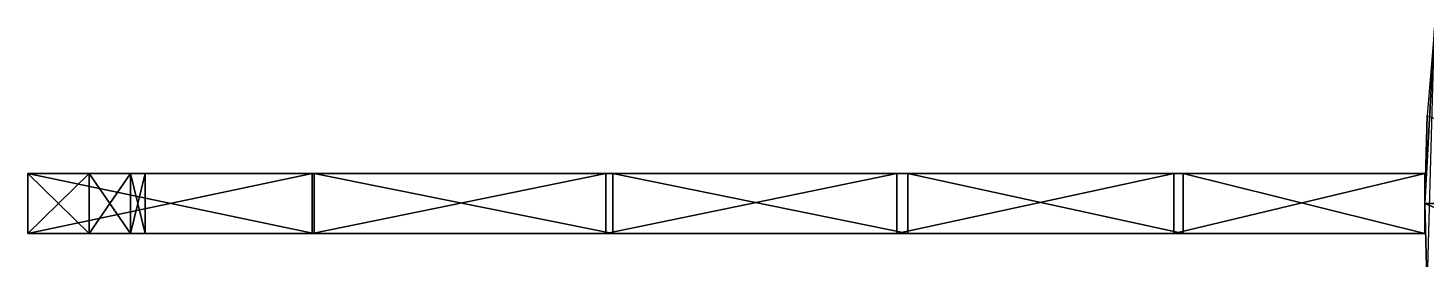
# Model space of a CAD drawing. Header units: millimetres. Extents: x -82 to 82, y -69 to 69.
# Drawn here: x -81.73 to -35.38, y -1.85 to 5.83 of the extents above; entities that cross this region are included whole.
import ezdxf

# ---------------------------------------------------------------- set-up
doc = ezdxf.new("R2010")
doc.units = ezdxf.units.MM
doc.header["$LTSCALE"] = 127.314815
for name, color, linetype in [('2', 7, 'CONTINUOUS'), ('69', 7, 'CONTINUOUS'), ('7', 7, 'CONTINUOUS'), ('70', 7, 'CONTINUOUS'), ('71', 7, 'CONTINUOUS'), ('72', 7, 'CONTINUOUS'), ('73', 7, 'CONTINUOUS'), ('74', 7, 'CONTINUOUS'), ('75', 7, 'CONTINUOUS'), ('76', 7, 'CONTINUOUS')]:
    doc.layers.add(name, color=color, linetype=linetype)

msp = doc.modelspace()

# ---------------------------------------------------------------- linework, layer by layer
at = {"layer": '2', "color": 3, "linetype": 'Continuous'}
for points in [[(-35.422, 0), (-35.341, 2.917), (-28.477, 0.001, -14.544), (-35.422, 0)], [(-28.38, -2.935, -14.544), (-35.422, 0), (-28.477, 0.001, -14.544), (-28.38, -2.935, -14.544)], [(-35.341, -2.917), (-35.422, 0), (-28.38, -2.935, -14.544), (-35.341, -2.917)]]:
    msp.add_3dface(points, dxfattribs=at)
at = {"layer": '69', "color": 3, "linetype": 'Continuous'}
for points in [[(-79.695, -1, 38.016), (-81.725, -1, 36.783), (-79.695, -1, 35.549), (-79.695, -1, 38.016)], [(-81.725, -1, 47.783), (-79.695, -1, 46.549), (-72.24, -1, 50.673), (-81.725, -1, 47.783)], [(-81.725, -1, 14.783), (-72.308, -1, 12.249), (-79.695, -1, 16.016), (-81.725, -1, 14.783)], [(-81.725, -1, 25.783), (-79.695, -1, 24.549), (-79.695, -1, 27.016), (-81.725, -1, 25.783)], [(-78.324, -1, 39.957), (-79.695, -1, 38.016), (-78.324, -1, 33.609), (-78.324, -1, 39.957)], [(-78.324, -1, 33.609), (-79.695, -1, 38.016), (-79.695, -1, 35.549), (-78.324, -1, 33.609)], [(-79.695, -1, 46.549), (-78.324, -1, 44.609), (-72.24, -1, 50.673), (-79.695, -1, 46.549)], [(-79.695, -1, 16.016), (-72.308, -1, 12.249), (-78.324, -1, 17.957), (-79.695, -1, 16.016)], [(-79.695, -1, 24.549), (-78.324, -1, 22.609), (-79.695, -1, 27.016), (-79.695, -1, 24.549)], [(-79.695, -1, 27.016), (-78.324, -1, 22.609), (-78.324, -1, 28.957), (-79.695, -1, 27.016)], [(-77.841, -1, 42.283), (-78.324, -1, 39.957), (-77.841, -1, 31.283), (-77.841, -1, 42.283)], [(-77.841, -1, 31.283), (-78.324, -1, 39.957), (-78.324, -1, 33.609), (-77.841, -1, 31.283)], [(-78.324, -1, 44.609), (-77.841, -1, 42.283), (-72.24, -1, 50.673), (-78.324, -1, 44.609)], [(-78.324, -1, 17.957), (-72.308, -1, 12.249), (-77.841, -1, 20.283), (-78.324, -1, 17.957)], [(-78.324, -1, 22.609), (-77.841, -1, 20.283), (-78.324, -1, 28.957), (-78.324, -1, 22.609)], [(-78.324, -1, 28.957), (-77.841, -1, 20.283), (-77.841, -1, 31.283), (-78.324, -1, 28.957)], [(-72.24, -1, 50.673), (-77.841, -1, 42.283), (-72.308, -1, 12.249), (-72.24, -1, 50.673)], [(-72.308, -1, 12.249), (-77.841, -1, 42.283), (-77.841, -1, 31.283), (-72.308, -1, 12.249)], [(-77.841, -1, 20.283), (-72.308, -1, 12.249), (-77.841, -1, 31.283), (-77.841, -1, 20.283)], [(-62.573, -1, 11.664), (-72.24, -1, 50.673), (-72.308, -1, 12.249), (-62.573, -1, 11.664)], [(-62.343, -1, 51.307), (-72.24, -1, 50.673), (-62.573, -1, 11.664), (-62.343, -1, 51.307)], [(-52.92, -1, 13.051), (-62.343, -1, 51.307), (-62.573, -1, 11.664), (-52.92, -1, 13.051)], [(-52.564, -1, 49.652), (-62.343, -1, 51.307), (-52.92, -1, 13.051), (-52.564, -1, 49.652)], [(-43.744, -1, 16.354), (-52.564, -1, 49.652), (-52.92, -1, 13.051), (-43.744, -1, 16.354)], [(-43.427, -1, 45.795), (-52.564, -1, 49.652), (-43.744, -1, 16.354), (-43.427, -1, 45.795)], [(-35.422, -1, 21.437), (-43.427, -1, 45.795), (-43.744, -1, 16.354), (-35.422, -1, 21.437)], [(-35.422, -1, 39.944), (-43.427, -1, 45.795), (-35.422, -1, 21.437), (-35.422, -1, 39.944)]]:
    msp.add_3dface(points, dxfattribs=at)
at = {"layer": '7', "color": 3, "linetype": 'Continuous'}
for points in [[(-35.341, 2.917), (-35.422, 0), (-35.1, 5.826, 60), (-35.341, 2.917)], [(-35.422, 0), (-35.341, -2.917), (-35.1, 5.826, 60), (-35.422, 0)]]:
    msp.add_3dface(points, dxfattribs=at)
at = {"layer": '70', "color": 3, "linetype": 'Continuous'}
for points in [[(-79.695, 1, 35.549), (-81.725, 1, 36.783), (-79.695, 1, 38.016), (-79.695, 1, 35.549)], [(-81.725, 1, 25.783), (-79.695, 1, 27.016), (-79.695, 1, 24.549), (-81.725, 1, 25.783)], [(-81.725, 1, 14.783), (-79.695, 1, 16.016), (-72.308, 1, 12.249), (-81.725, 1, 14.783)], [(-81.725, 1, 47.783), (-72.24, 1, 50.673), (-79.695, 1, 46.549), (-81.725, 1, 47.783)], [(-78.324, 1, 33.609), (-79.695, 1, 35.549), (-78.324, 1, 39.957), (-78.324, 1, 33.609)], [(-78.324, 1, 39.957), (-79.695, 1, 35.549), (-79.695, 1, 38.016), (-78.324, 1, 39.957)], [(-79.695, 1, 27.016), (-78.324, 1, 28.957), (-79.695, 1, 24.549), (-79.695, 1, 27.016)], [(-79.695, 1, 24.549), (-78.324, 1, 28.957), (-78.324, 1, 22.609), (-79.695, 1, 24.549)], [(-79.695, 1, 16.016), (-78.324, 1, 17.957), (-72.308, 1, 12.249), (-79.695, 1, 16.016)], [(-79.695, 1, 46.549), (-72.24, 1, 50.673), (-78.324, 1, 44.609), (-79.695, 1, 46.549)], [(-77.841, 1, 31.283), (-78.324, 1, 33.609), (-77.841, 1, 42.283), (-77.841, 1, 31.283)], [(-77.841, 1, 42.283), (-78.324, 1, 33.609), (-78.324, 1, 39.957), (-77.841, 1, 42.283)], [(-78.324, 1, 28.957), (-77.841, 1, 31.283), (-78.324, 1, 22.609), (-78.324, 1, 28.957)], [(-78.324, 1, 22.609), (-77.841, 1, 31.283), (-77.841, 1, 20.283), (-78.324, 1, 22.609)], [(-78.324, 1, 17.957), (-77.841, 1, 20.283), (-72.308, 1, 12.249), (-78.324, 1, 17.957)], [(-78.324, 1, 44.609), (-72.24, 1, 50.673), (-77.841, 1, 42.283), (-78.324, 1, 44.609)], [(-77.841, 1, 20.283), (-77.841, 1, 31.283), (-72.24, 1, 50.673), (-77.841, 1, 20.283)], [(-72.24, 1, 50.673), (-77.841, 1, 31.283), (-77.841, 1, 42.283), (-72.24, 1, 50.673)], [(-72.308, 1, 12.249), (-77.841, 1, 20.283), (-72.24, 1, 50.673), (-72.308, 1, 12.249)], [(-62.573, 1, 11.664), (-72.308, 1, 12.249), (-72.24, 1, 50.673), (-62.573, 1, 11.664)], [(-62.343, 1, 51.307), (-62.573, 1, 11.664), (-72.24, 1, 50.673), (-62.343, 1, 51.307)], [(-52.92, 1, 13.051), (-62.573, 1, 11.664), (-62.343, 1, 51.307), (-52.92, 1, 13.051)], [(-52.564, 1, 49.652), (-52.92, 1, 13.051), (-62.343, 1, 51.307), (-52.564, 1, 49.652)], [(-43.744, 1, 16.354), (-52.92, 1, 13.051), (-52.564, 1, 49.652), (-43.744, 1, 16.354)], [(-43.427, 1, 45.795), (-43.744, 1, 16.354), (-52.564, 1, 49.652), (-43.427, 1, 45.795)], [(-35.422, 1, 21.437), (-43.744, 1, 16.354), (-35.422, 1, 39.944), (-35.422, 1, 21.437)], [(-35.422, 1, 39.944), (-43.744, 1, 16.354), (-43.427, 1, 45.795), (-35.422, 1, 39.944)]]:
    msp.add_3dface(points, dxfattribs=at)
at = {"layer": '71', "color": 3, "linetype": 'Continuous'}
for points in [[(-79.695, -1, 35.549), (-81.725, -1, 36.783), (-79.695, 1, 35.549), (-79.695, -1, 35.549)], [(-81.725, -1, 36.783), (-81.725, 1, 36.783), (-79.695, 1, 35.549), (-81.725, -1, 36.783)], [(-81.725, -1, 25.783), (-79.695, -1, 27.016), (-81.725, 1, 25.783), (-81.725, -1, 25.783)], [(-79.695, -1, 27.016), (-79.695, 1, 27.016), (-81.725, 1, 25.783), (-79.695, -1, 27.016)], [(-79.695, -1, 27.016), (-78.324, -1, 28.957), (-79.695, 1, 27.016), (-79.695, -1, 27.016)], [(-78.324, -1, 28.957), (-78.324, 1, 28.957), (-79.695, 1, 27.016), (-78.324, -1, 28.957)], [(-78.324, -1, 33.609), (-79.695, -1, 35.549), (-78.324, 1, 33.609), (-78.324, -1, 33.609)], [(-79.695, -1, 35.549), (-79.695, 1, 35.549), (-78.324, 1, 33.609), (-79.695, -1, 35.549)], [(-78.324, -1, 28.957), (-77.841, -1, 31.283), (-78.324, 1, 28.957), (-78.324, -1, 28.957)], [(-77.841, -1, 31.283), (-78.324, -1, 33.609), (-77.841, 1, 31.283), (-77.841, -1, 31.283)], [(-77.841, -1, 31.283), (-77.841, 1, 31.283), (-78.324, 1, 28.957), (-77.841, -1, 31.283)], [(-78.324, -1, 33.609), (-78.324, 1, 33.609), (-77.841, 1, 31.283), (-78.324, -1, 33.609)]]:
    msp.add_3dface(points, dxfattribs=at)
at = {"layer": '72', "color": 3, "linetype": 'Continuous'}
for points in [[(-81.725, -1, 14.783), (-79.695, -1, 16.016), (-81.725, 1, 14.783), (-81.725, -1, 14.783)], [(-79.695, -1, 16.016), (-79.695, 1, 16.016), (-81.725, 1, 14.783), (-79.695, -1, 16.016)], [(-79.695, -1, 24.549), (-81.725, -1, 25.783), (-79.695, 1, 24.549), (-79.695, -1, 24.549)], [(-81.725, -1, 25.783), (-81.725, 1, 25.783), (-79.695, 1, 24.549), (-81.725, -1, 25.783)], [(-79.695, -1, 16.016), (-78.324, -1, 17.957), (-79.695, 1, 16.016), (-79.695, -1, 16.016)], [(-78.324, -1, 17.957), (-78.324, 1, 17.957), (-79.695, 1, 16.016), (-78.324, -1, 17.957)], [(-78.324, -1, 22.609), (-79.695, -1, 24.549), (-78.324, 1, 22.609), (-78.324, -1, 22.609)], [(-79.695, -1, 24.549), (-79.695, 1, 24.549), (-78.324, 1, 22.609), (-79.695, -1, 24.549)], [(-78.324, -1, 17.957), (-77.841, -1, 20.283), (-78.324, 1, 17.957), (-78.324, -1, 17.957)], [(-77.841, -1, 20.283), (-78.324, -1, 22.609), (-77.841, 1, 20.283), (-77.841, -1, 20.283)], [(-77.841, -1, 20.283), (-77.841, 1, 20.283), (-78.324, 1, 17.957), (-77.841, -1, 20.283)], [(-78.324, -1, 22.609), (-78.324, 1, 22.609), (-77.841, 1, 20.283), (-78.324, -1, 22.609)]]:
    msp.add_3dface(points, dxfattribs=at)
at = {"layer": '73', "color": 3, "linetype": 'Continuous'}
for points in [[(-72.308, -1, 12.249), (-81.725, -1, 14.783), (-72.308, 1, 12.249), (-72.308, -1, 12.249)], [(-81.725, -1, 14.783), (-81.725, 1, 14.783), (-72.308, 1, 12.249), (-81.725, -1, 14.783)], [(-62.573, -1, 11.664), (-72.308, -1, 12.249), (-62.573, 1, 11.664), (-62.573, -1, 11.664)], [(-72.308, -1, 12.249), (-72.308, 1, 12.249), (-62.573, 1, 11.664), (-72.308, -1, 12.249)], [(-52.92, -1, 13.051), (-62.573, -1, 11.664), (-52.92, 1, 13.051), (-52.92, -1, 13.051)], [(-62.573, -1, 11.664), (-62.573, 1, 11.664), (-52.92, 1, 13.051), (-62.573, -1, 11.664)], [(-43.744, -1, 16.354), (-52.92, -1, 13.051), (-43.744, 1, 16.354), (-43.744, -1, 16.354)], [(-52.92, -1, 13.051), (-52.92, 1, 13.051), (-43.744, 1, 16.354), (-52.92, -1, 13.051)], [(-35.422, -1, 21.437), (-43.744, -1, 16.354), (-35.422, 1, 21.437), (-35.422, -1, 21.437)], [(-43.744, -1, 16.354), (-43.744, 1, 16.354), (-35.422, 1, 21.437), (-43.744, -1, 16.354)]]:
    msp.add_3dface(points, dxfattribs=at)
at = {"layer": '74', "color": 3, "linetype": 'Continuous'}
for points in [[(-35.422, -1, 39.944), (-35.422, -1, 21.437), (-35.422, 1, 39.944), (-35.422, -1, 39.944)], [(-35.422, -1, 21.437), (-35.422, 1, 21.437), (-35.422, 1, 39.944), (-35.422, -1, 21.437)]]:
    msp.add_3dface(points, dxfattribs=at)
at = {"layer": '75', "color": 3, "linetype": 'Continuous'}
for points in [[(-81.725, -1, 47.783), (-72.24, -1, 50.673), (-81.725, 1, 47.783), (-81.725, -1, 47.783)], [(-72.24, -1, 50.673), (-72.24, 1, 50.673), (-81.725, 1, 47.783), (-72.24, -1, 50.673)], [(-72.24, -1, 50.673), (-62.343, -1, 51.307), (-72.24, 1, 50.673), (-72.24, -1, 50.673)], [(-62.343, -1, 51.307), (-62.343, 1, 51.307), (-72.24, 1, 50.673), (-62.343, -1, 51.307)], [(-62.343, -1, 51.307), (-52.564, -1, 49.652), (-62.343, 1, 51.307), (-62.343, -1, 51.307)], [(-52.564, -1, 49.652), (-52.564, 1, 49.652), (-62.343, 1, 51.307), (-52.564, -1, 49.652)], [(-52.564, -1, 49.652), (-43.427, -1, 45.795), (-52.564, 1, 49.652), (-52.564, -1, 49.652)], [(-43.427, -1, 45.795), (-43.427, 1, 45.795), (-52.564, 1, 49.652), (-43.427, -1, 45.795)], [(-43.427, -1, 45.795), (-35.422, -1, 39.944), (-43.427, 1, 45.795), (-43.427, -1, 45.795)], [(-35.422, -1, 39.944), (-35.422, 1, 39.944), (-43.427, 1, 45.795), (-35.422, -1, 39.944)]]:
    msp.add_3dface(points, dxfattribs=at)
at = {"layer": '76', "color": 3, "linetype": 'Continuous'}
for points in [[(-81.725, -1, 36.783), (-79.695, -1, 38.016), (-81.725, 1, 36.783), (-81.725, -1, 36.783)], [(-81.725, 1, 36.783), (-79.695, -1, 38.016), (-79.695, 1, 38.016), (-81.725, 1, 36.783)], [(-79.695, -1, 46.549), (-81.725, -1, 47.783), (-79.695, 1, 46.549), (-79.695, -1, 46.549)], [(-81.725, -1, 47.783), (-81.725, 1, 47.783), (-79.695, 1, 46.549), (-81.725, -1, 47.783)], [(-79.695, -1, 38.016), (-78.324, -1, 39.957), (-79.695, 1, 38.016), (-79.695, -1, 38.016)], [(-78.324, -1, 39.957), (-78.324, 1, 39.957), (-79.695, 1, 38.016), (-78.324, -1, 39.957)], [(-78.324, -1, 44.609), (-79.695, -1, 46.549), (-78.324, 1, 44.609), (-78.324, -1, 44.609)], [(-79.695, -1, 46.549), (-79.695, 1, 46.549), (-78.324, 1, 44.609), (-79.695, -1, 46.549)], [(-78.324, -1, 39.957), (-77.841, -1, 42.283), (-78.324, 1, 39.957), (-78.324, -1, 39.957)], [(-77.841, -1, 42.283), (-78.324, -1, 44.609), (-77.841, 1, 42.283), (-77.841, -1, 42.283)], [(-77.841, -1, 42.283), (-77.841, 1, 42.283), (-78.324, 1, 39.957), (-77.841, -1, 42.283)], [(-78.324, -1, 44.609), (-78.324, 1, 44.609), (-77.841, 1, 42.283), (-78.324, -1, 44.609)]]:
    msp.add_3dface(points, dxfattribs=at)

doc.saveas('drawing.dxf')
